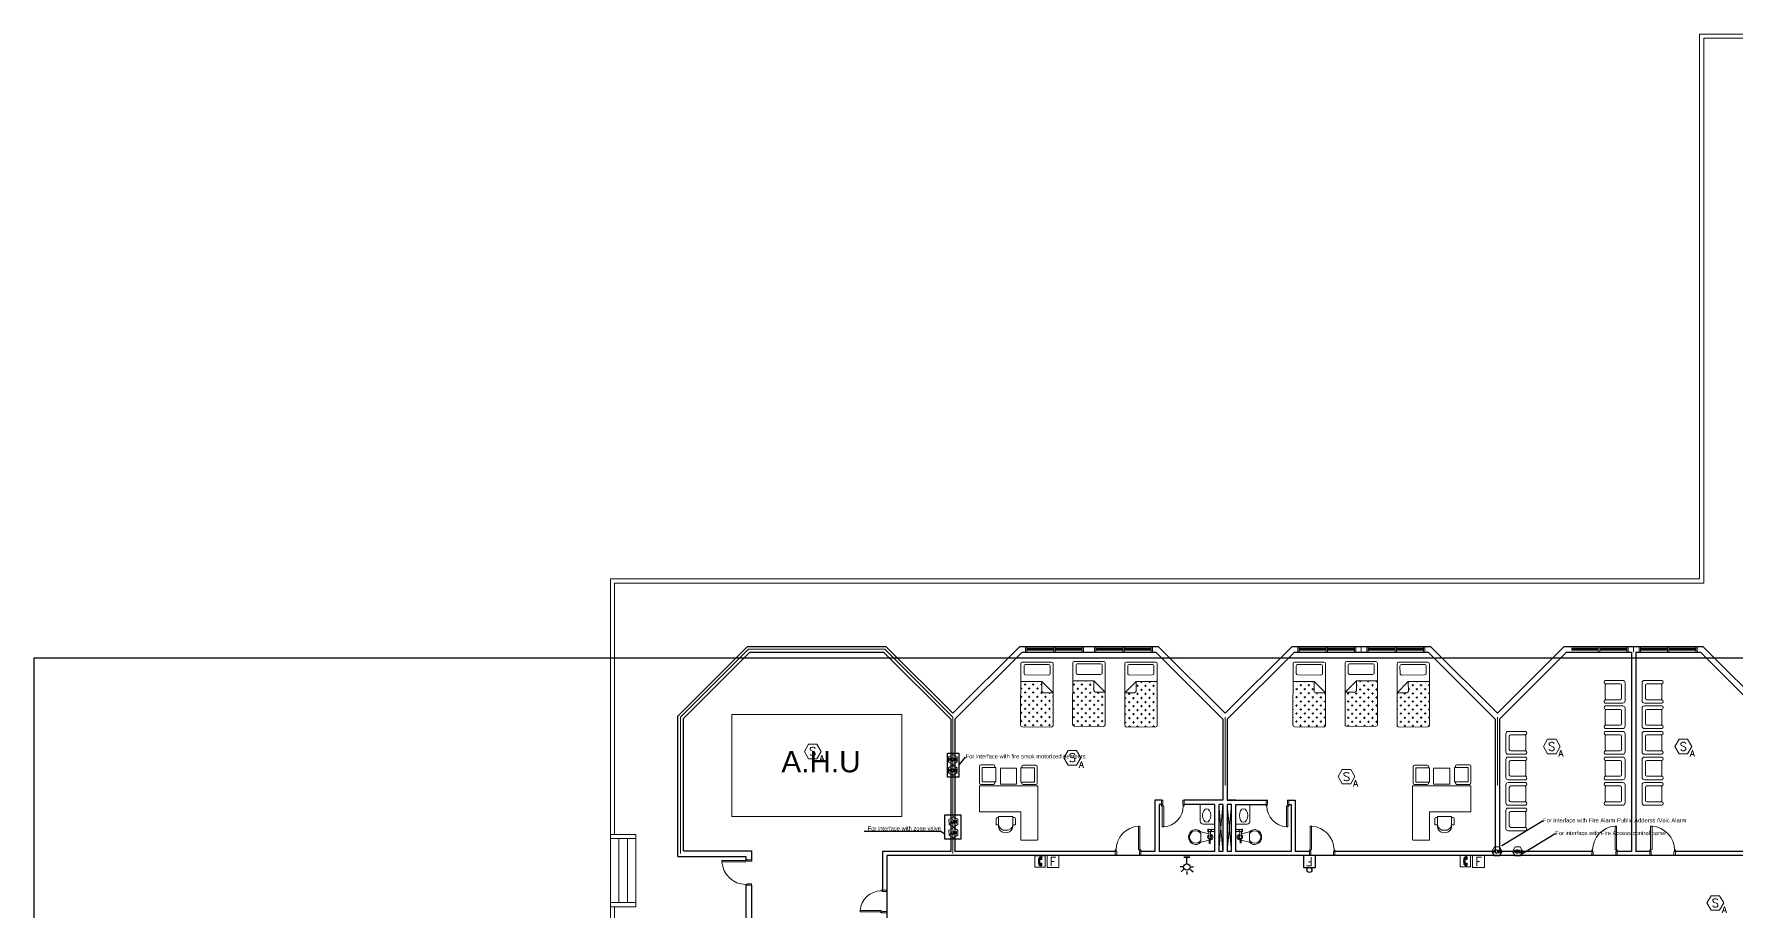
# Model space of a CAD drawing. Extents: x -15 to 256, y 0 to 403.
# Drawn here: x -15 to 45, y 368.2 to 399.1 of the extents above; entities that cross this region are included whole.
import ezdxf
from ezdxf import colors
from ezdxf.entities.mleader import LeaderData, LeaderLine
from ezdxf.enums import TextEntityAlignment as Align
from ezdxf.math import Vec2, Vec3

# ---------------------------------------------------------------- set-up
doc = ezdxf.new("R2010")
doc.units = 0
doc.header["$LTSCALE"] = 0.15
doc.layers.get('0').update_dxf_attribs({"color": 252})
for name, color, linetype in [('0 fire alarm', 252, 'Continuous'), ('0 public aadress', 252, 'Continuous'), ('0 sockets', 252, 'Continuous'), ('bound', 252, 'Continuous'), ('text', 12, 'Continuous')]:
    doc.layers.add(name, color=color, linetype=linetype)
for name, color, linetype, lineweight in [('anal', 252, 'Continuous', 20), ('DOOR', 252, 'Continuous', 20), ('FUR', 252, 'Continuous', 9), ('T-FIRE-B', 4, 'Continuous', 0), ('T-TEXT', 2, 'Continuous', 0), ('wall', 252, 'Continuous', 30)]:
    doc.layers.add(name, color=color, linetype=linetype, lineweight=lineweight)
doc.styles.add('ROMANS', font='ROMANS.shx', dxfattribs={"width": 0.8})
doc.styles.add('TEXT-NFP', font='simplex.shx')

# ---------------------------------------------------------------- blocks, each defined once
blk = doc.blocks.new('SEAT02')
at = {"layer": 'FUR'}
for p, q in [((0, 0.32), (0, -0.32)), ((0.7, 0.4), (0.08, 0.4)), ((0.12, 0.23), (0.12, -0.23)), ((0.697, 0.28), (0.17, 0.28)), ((0.7, -0.22), (0.7, 0.22)), ((0.08, -0.4), (0.7, -0.4)), ((0.17, -0.28), (0.697, -0.28))]:
    blk.add_line(p, q, dxfattribs=at)
for centre, radius, start, end in [((0.08, 0.32), 0.08, 90, 180), ((0.17, 0.23), 0.05, 90, 180), ((0.62, 0.22), 0.08, 0, 48.59038), ((0.677, 0.341), 0.0639, 288.85615, 68.50245), ((0.08, -0.32), 0.08, 180, 270), ((0.17, -0.23), 0.05, 180, 270), ((0.62, -0.22), 0.08, 311.40962, 0), ((0.677, -0.341), 0.0639, 291.49755, 71.14385)]:
    blk.add_arc(centre, radius, start, end, dxfattribs=at)
blk = doc.blocks.new('A$C48FC3568')
at = {"layer": 'FUR'}
h = blk.add_hatch(dxfattribs=at)
h.set_pattern_fill('CROSS', color=256, scale=0.5, style=0)
h.set_pattern_definition([(0, (-34.60875, 58.23435), (0.125, -0.125), [0.0625, -0.1875]), (270, (-34.5775, 58.2656), (-0.125, -0.125), [0.0625, -0.1875])])
h.paths.add_polyline_path([(1.055, 0.703), (1.055, 1), (0.05, 1, 0.414214), (0, 0.95), (0, 0.05, 0.414214), (0.05, 0), (1.402, 0), (1.402, 0.653), (1.105, 0.653, -0.414214)])
for p, q in [((0, 0.95), (0, 0.05)), ((1.95, 1), (0.05, 1)), ((1.402, 0.653), (1.055, 1)), ((1.055, 1), (1.055, 0.703)), ((1.402, 0.653), (1.105, 0.653)), ((1.402, 0), (1.402, 0.653)), ((1.602, 0.859), (1.602, 0.15)), ((1.877, 0.909), (1.652, 0.909)), ((1.927, 0.15), (1.927, 0.859)), ((2, 0.05), (2, 0.95)), ((1.652, 0.1), (1.877, 0.1)), ((0.05, 0), (1.95, 0))]:
    blk.add_line(p, q, dxfattribs=at)
for centre, start, end in [((0.05, 0.95), 90, 180), ((1.105, 0.703), 180, 270), ((1.652, 0.859), 90, 180), ((1.877, 0.859), 360, 90), ((1.95, 0.95), 360, 90), ((0.05, 0.05), 180, 270), ((1.652, 0.15), 180, 270), ((1.877, 0.15), 270, 0), ((1.95, 0.05), 270, 360)]:
    blk.add_arc(centre, 0.05, start, end, dxfattribs=at)
blk = doc.blocks.new('D90')
at = {"layer": 'DOOR'}
for points in [[(0.03, 0.2), (0.03, 1.04), (0.078, 1.04), (0.078, 0.2)], [(0.03, 0.2), (0, 0.2), (0, 0), (0.05, 0), (0.05, 0.15), (0.03, 0.15)], [(0.87, 0.2), (0.9, 0.2), (0.9, 0), (0.85, 0), (0.85, 0.15), (0.87, 0.15)]]:
    blk.add_lwpolyline(points, close=True, dxfattribs=at)
blk.add_circle((0.02, 0.21), 0.01, dxfattribs=at)
blk.add_arc((0.025, 0.197), 0.845, 0.22177, 86.38894, dxfattribs=at)
blk = doc.blocks.new('D80')
at = {"layer": 'DOOR'}
for points in [[(0.03, 0.2), (0.03, 0.94), (0.078, 0.94), (0.078, 0.2)], [(0.03, 0.2), (0, 0.2), (0, 0), (0.05, 0), (0.05, 0.15), (0.03, 0.15)], [(0.77, 0.2), (0.8, 0.2), (0.8, 0), (0.75, 0), (0.75, 0.15), (0.77, 0.15)]]:
    blk.add_lwpolyline(points, close=True, dxfattribs=at)
blk.add_circle((0.02, 0.21), 0.01, dxfattribs=at)
blk.add_arc((0.03, 0.2), 0.74, 0, 86.27688, dxfattribs=at)
blk = doc.blocks.new('ARCH')
at = {"layer": 'anal'}
for p, q in [((43.725, 387), (43.725, 399.075)), ((43.725, 399.075), (54.075, 399.075)), ((43.875, 387), (43.875, 398.925)), ((43.875, 398.925), (53.925, 398.925)), ((43.725, 379.875), (43.725, 387)), ((43.875, 379.725), (43.875, 387)), ((5.325, 377.4), (5.325, 379.875)), ((5.325, 379.875), (43.725, 379.875)), ((5.475, 377.4), (5.475, 379.725)), ((5.475, 379.725), (43.875, 379.725)), ((19.958, 377.4), (19.958, 377.5)), ((20.008, 377.5), (20.008, 377.3)), ((20.008, 377.44), (20.958, 377.44)), ((20.958, 377.5), (20.958, 377.3)), ((21.008, 377.5), (21.008, 377.3)), ((21.008, 377.44), (21.958, 377.44)), ((21.958, 377.5), (21.958, 377.3)), ((22.008, 377.4), (22.008, 377.5)), ((22.392, 377.4), (22.392, 377.5)), ((22.442, 377.5), (22.442, 377.3)), ((23.392, 377.44), (22.442, 377.44)), ((23.392, 377.5), (23.392, 377.3)), ((23.442, 377.5), (23.442, 377.3)), ((24.392, 377.44), (23.442, 377.44)), ((24.392, 377.5), (24.392, 377.3)), ((24.442, 377.4), (24.442, 377.5)), ((29.558, 377.4), (29.558, 377.5)), ((29.608, 377.5), (29.608, 377.3)), ((29.608, 377.44), (30.558, 377.44)), ((30.558, 377.5), (30.558, 377.3)), ((30.608, 377.5), (30.608, 377.3)), ((30.608, 377.44), (31.558, 377.44)), ((31.558, 377.5), (31.558, 377.3)), ((31.608, 377.4), (31.608, 377.5)), ((31.608, 377.5), (31.992, 377.5)), ((31.8, 377.5), (31.8, 377.3)), ((31.992, 377.4), (31.992, 377.5)), ((32.042, 377.5), (32.042, 377.3)), ((32.992, 377.44), (32.042, 377.44)), ((32.992, 377.5), (32.992, 377.3)), ((33.042, 377.5), (33.042, 377.3)), ((33.992, 377.44), (33.042, 377.44)), ((33.992, 377.5), (33.992, 377.3)), ((34.042, 377.4), (34.042, 377.5)), ((39.208, 377.44), (40.158, 377.44)), ((40.158, 377.5), (40.158, 377.3)), ((40.208, 377.5), (40.208, 377.3)), ((40.208, 377.44), (41.158, 377.44)), ((41.158, 377.5), (41.158, 377.3)), ((41.208, 377.5), (41.592, 377.5)), ((41.208, 377.4), (41.208, 377.5)), ((41.4, 377.5), (41.4, 377.3)), ((41.592, 377.4), (41.592, 377.5)), ((41.642, 377.5), (41.642, 377.3)), ((42.592, 377.44), (41.642, 377.44)), ((42.592, 377.5), (42.592, 377.3)), ((42.642, 377.5), (42.642, 377.3)), ((43.592, 377.44), (42.642, 377.44)), ((43.592, 377.5), (43.592, 377.3)), ((43.642, 377.4), (43.642, 377.5)), ((5.325, 326.925), (5.325, 377.4)), ((5.475, 370.875), (5.475, 377.4)), ((10.2, 377.4), (7.8, 375)), ((7.8, 375), (10.2, 377.4)), ((15, 377.4), (10.2, 377.4)), ((10.2, 377.4), (15, 377.4)), ((17.4, 375), (15, 377.4)), ((15, 377.4), (17.4, 375)), ((19.958, 377.4), (19.958, 377.3)), ((20.008, 377.415), (20.958, 377.415)), ((20.008, 377.4), (20.008, 377.3)), ((20.008, 377.385), (20.958, 377.385)), ((20.008, 377.36), (20.958, 377.36)), ((21.008, 377.415), (21.958, 377.415)), ((21.008, 377.385), (21.958, 377.385)), ((21.008, 377.36), (21.958, 377.36)), ((21.958, 377.4), (21.958, 377.3)), ((22.008, 377.4), (22.008, 377.3)), ((22.392, 377.4), (22.392, 377.3)), ((23.392, 377.415), (22.442, 377.415)), ((22.442, 377.4), (22.442, 377.3)), ((23.392, 377.385), (22.442, 377.385)), ((23.392, 377.36), (22.442, 377.36)), ((24.392, 377.415), (23.442, 377.415)), ((24.392, 377.385), (23.442, 377.385)), ((24.392, 377.36), (23.442, 377.36)), ((24.392, 377.4), (24.392, 377.3)), ((24.442, 377.4), (24.442, 377.3)), ((29.558, 377.4), (29.558, 377.3)), ((29.608, 377.415), (30.558, 377.415)), ((29.608, 377.4), (29.608, 377.3)), ((29.608, 377.385), (30.558, 377.385)), ((29.608, 377.36), (30.558, 377.36)), ((30.608, 377.415), (31.558, 377.415)), ((30.608, 377.385), (31.558, 377.385)), ((30.608, 377.36), (31.558, 377.36)), ((31.558, 377.4), (31.558, 377.3)), ((31.608, 377.4), (31.608, 377.3)), ((31.992, 377.4), (31.992, 377.3)), ((32.992, 377.415), (32.042, 377.415)), ((32.042, 377.4), (32.042, 377.3)), ((32.992, 377.385), (32.042, 377.385)), ((32.992, 377.36), (32.042, 377.36)), ((33.992, 377.415), (33.042, 377.415)), ((33.992, 377.385), (33.042, 377.385)), ((33.992, 377.36), (33.042, 377.36)), ((33.992, 377.4), (33.992, 377.3)), ((34.042, 377.4), (34.042, 377.3)), ((39.208, 377.415), (40.158, 377.415)), ((39.208, 377.385), (40.158, 377.385)), ((39.208, 377.36), (40.158, 377.36)), ((40.208, 377.415), (41.158, 377.415)), ((40.208, 377.385), (41.158, 377.385)), ((40.208, 377.36), (41.158, 377.36)), ((41.158, 377.4), (41.158, 377.3)), ((41.208, 377.4), (41.208, 377.3)), ((41.592, 377.4), (41.592, 377.3)), ((42.592, 377.415), (41.642, 377.415)), ((41.642, 377.4), (41.642, 377.3)), ((42.592, 377.385), (41.642, 377.385)), ((42.592, 377.36), (41.642, 377.36)), ((43.592, 377.415), (42.642, 377.415)), ((43.592, 377.385), (42.642, 377.385)), ((43.592, 377.36), (42.642, 377.36)), ((43.592, 377.4), (43.592, 377.3)), ((43.642, 377.4), (43.642, 377.3)), ((7.8, 375), (7.8, 370.2)), ((7.8, 370.2), (7.8, 375)), ((17.4, 372.6), (17.4, 375)), ((17.4, 372.6), (17.4, 375)), ((17.4, 372.6), (17.4, 375)), ((17.4, 372.6), (17.4, 375)), ((17.4, 372.6), (17.4, 375)), ((17.4, 372.6), (17.4, 375)), ((17.4, 372.6), (17.4, 375)), ((17.4, 372.6), (17.4, 375)), ((17.4, 372.6), (17.4, 375)), ((17.4, 372.6), (17.4, 375)), ((17.4, 372.6), (17.4, 375)), ((17.4, 372.6), (17.4, 375)), ((17.4, 372.6), (17.4, 375)), ((17.4, 372.6), (17.4, 375)), ((17.4, 372.6), (17.4, 375)), ((17.4, 372.6), (17.4, 375)), ((17.4, 372.6), (17.4, 375)), ((17.4, 372.6), (17.4, 375)), ((17.4, 370.2), (17.4, 375)), ((17.4, 375), (17.4, 370.2)), ((27, 372.6), (27, 375)), ((27, 372.6), (27, 375)), ((27, 372.6), (27, 375)), ((27, 372.6), (27, 375)), ((27, 372.6), (27, 375)), ((27, 372.6), (27, 375)), ((27, 372.6), (27, 375)), ((27, 372.6), (27, 375)), ((27, 372.6), (27, 375)), ((27, 372.6), (27, 375)), ((27, 372.6), (27, 375)), ((27, 372.6), (27, 375)), ((27, 372.6), (27, 375)), ((27, 372.6), (27, 375)), ((27, 372.6), (27, 375)), ((27, 372.6), (27, 375)), ((27, 372.6), (27, 375)), ((27, 372.6), (27, 375)), ((36.6, 372.6), (36.6, 375)), ((36.6, 372.6), (36.6, 375)), ((36.6, 372.6), (36.6, 375)), ((36.6, 372.6), (36.6, 375)), ((36.6, 372.6), (36.6, 375)), ((36.6, 372.6), (36.6, 375)), ((36.6, 372.6), (36.6, 375)), ((36.6, 372.6), (36.6, 375)), ((36.6, 372.6), (36.6, 375)), ((36.6, 372.6), (36.6, 375)), ((36.6, 372.6), (36.6, 375)), ((36.6, 372.6), (36.6, 375)), ((36.6, 372.6), (36.6, 375)), ((36.6, 372.6), (36.6, 375)), ((36.6, 372.6), (36.6, 375)), ((36.6, 372.6), (36.6, 375)), ((36.6, 372.6), (36.6, 375)), ((36.6, 372.6), (36.6, 375)), ((26.775, 371.925), (26.925, 370.275)), ((26.925, 371.925), (26.775, 370.275)), ((27.075, 371.925), (27.225, 370.275)), ((27.225, 371.925), (27.075, 370.275)), ((5.325, 370.875), (6.225, 370.875)), ((6.225, 370.875), (6.225, 368.325)), ((5.325, 370.725), (6.225, 370.725)), ((5.325, 370.725), (5.625, 370.725)), ((5.325, 370.725), (5.325, 368.475)), ((5.625, 370.725), (5.625, 368.475)), ((5.925, 370.725), (5.925, 368.475)), ((6.225, 368.475), (5.325, 368.475)), ((6.225, 368.325), (5.325, 368.325)), ((5.475, 327.075), (5.475, 368.325))]:
    blk.add_line(p, q, dxfattribs=at)
blk.add_lwpolyline([(15.607, 375.099), (9.607, 375.099), (9.607, 371.499), (15.607, 371.499)], close=True, dxfattribs=at)
at = {"layer": 'bound', "color": 2}
blk.add_lwpolyline([(91.902, 377.348), (94.426, 377.348), (94.426, 312.722), (-14.994, 312.722), (-14.994, 377.09), (94.639, 377.09)], dxfattribs=at)
at = {"layer": 'FUR'}
for p, q in [((18.341, 372.98), (18.341, 373.277)), ((18.387, 373.323), (18.833, 373.323)), ((18.433, 373.232), (18.913, 373.232)), ((18.433, 372.98), (18.433, 373.232)), ((18.878, 373.232), (18.878, 373.277)), ((18.913, 372.98), (18.913, 373.232)), ((19.834, 373.222), (19.834, 373.268)), ((20.325, 373.313), (19.879, 373.313)), ((20.371, 372.971), (20.371, 373.268)), ((33.629, 372.971), (33.629, 373.268)), ((33.675, 373.313), (34.121, 373.313)), ((34.166, 373.222), (34.166, 373.268)), ((35.567, 373.232), (35.087, 373.232)), ((35.087, 372.98), (35.087, 373.232)), ((35.122, 373.232), (35.122, 373.277)), ((35.613, 373.323), (35.167, 373.323)), ((35.567, 372.98), (35.567, 373.232)), ((35.659, 372.98), (35.659, 373.277)), ((18.341, 372.98), (18.341, 372.683)), ((18.387, 372.637), (18.833, 372.637)), ((18.433, 372.98), (18.433, 372.729)), ((18.433, 372.729), (18.913, 372.729)), ((18.878, 372.729), (18.878, 372.683)), ((18.913, 372.98), (18.913, 372.729)), ((19.078, 373.211), (19.649, 373.211)), ((19.078, 373.211), (19.078, 372.64)), ((19.078, 372.64), (19.649, 372.64)), ((19.649, 373.211), (19.649, 372.64)), ((19.799, 372.971), (19.799, 373.222)), ((20.279, 373.222), (19.799, 373.222)), ((19.799, 372.971), (19.799, 372.719)), ((20.279, 372.719), (19.799, 372.719)), ((19.834, 372.719), (19.834, 372.673)), ((20.325, 372.628), (19.879, 372.628)), ((20.279, 372.971), (20.279, 373.222)), ((20.279, 372.971), (20.279, 372.719)), ((20.371, 372.971), (20.371, 372.673)), ((33.629, 372.971), (33.629, 372.673)), ((33.675, 372.628), (34.121, 372.628)), ((33.721, 373.222), (34.201, 373.222)), ((33.721, 372.971), (33.721, 373.222)), ((33.721, 372.971), (33.721, 372.719)), ((33.721, 372.719), (34.201, 372.719)), ((34.166, 372.719), (34.166, 372.673)), ((34.201, 372.971), (34.201, 373.222)), ((34.201, 372.971), (34.201, 372.719)), ((34.922, 373.211), (34.351, 373.211)), ((34.351, 373.211), (34.351, 372.64)), ((34.922, 372.64), (34.351, 372.64)), ((34.922, 373.211), (34.922, 372.64)), ((35.087, 372.98), (35.087, 372.729)), ((35.567, 372.729), (35.087, 372.729)), ((35.122, 372.729), (35.122, 372.683)), ((35.613, 372.637), (35.167, 372.637)), ((35.567, 372.98), (35.567, 372.729)), ((35.659, 372.98), (35.659, 372.683)), ((20.395, 372.579), (18.337, 372.579)), ((18.337, 372.579), (18.337, 371.665)), ((20.395, 370.674), (20.395, 372.579)), ((33.605, 372.579), (35.663, 372.579)), ((33.605, 370.674), (33.605, 372.579)), ((35.663, 372.579), (35.663, 371.665)), ((19.799, 371.665), (18.337, 371.665)), ((19.015, 371.466), (18.969, 371.466)), ((19.266, 371.5), (19.015, 371.5)), ((19.015, 371.216), (19.015, 371.5)), ((19.266, 371.5), (19.518, 371.5)), ((19.518, 371.216), (19.518, 371.5)), ((19.518, 371.466), (19.563, 371.466)), ((19.799, 371.665), (19.799, 370.674)), ((26.125, 371.335), (26.125, 371.925)), ((27.875, 371.335), (27.875, 371.925)), ((34.201, 371.665), (35.663, 371.665)), ((34.201, 371.665), (34.201, 370.674)), ((34.482, 371.466), (34.437, 371.466)), ((34.734, 371.5), (34.482, 371.5)), ((34.482, 371.216), (34.482, 371.5)), ((34.734, 371.5), (34.985, 371.5)), ((34.985, 371.216), (34.985, 371.5)), ((34.985, 371.466), (35.031, 371.466)), ((18.923, 371.216), (18.923, 371.42)), ((18.923, 371.216), (19.015, 371.216)), ((19.518, 371.216), (19.609, 371.216)), ((19.609, 371.216), (19.609, 371.42)), ((26.424, 370.893), (26.146, 370.965)), ((26.146, 370.657), (26.146, 370.904)), ((26.225, 371.235), (26.625, 371.235)), ((26.393, 371.058), (26.409, 371.058)), ((26.393, 370.965), (26.393, 371.058)), ((26.409, 370.965), (26.393, 370.965)), ((26.409, 371.058), (26.409, 370.965)), ((26.409, 371.043), (26.501, 371.043)), ((26.501, 370.981), (26.409, 370.981)), ((26.424, 370.981), (26.424, 370.815)), ((26.486, 370.814), (26.486, 370.981)), ((26.501, 370.873), (26.486, 370.877)), ((26.501, 371.058), (26.517, 371.058)), ((26.501, 370.965), (26.501, 371.058)), ((26.517, 370.965), (26.501, 370.965)), ((26.517, 371.058), (26.517, 370.965)), ((26.517, 371.043), (26.625, 371.043)), ((26.625, 370.981), (26.517, 370.981)), ((27.775, 371.235), (27.375, 371.235)), ((27.483, 371.043), (27.375, 371.043)), ((27.375, 370.981), (27.483, 370.981)), ((27.483, 371.058), (27.483, 370.965)), ((27.499, 371.058), (27.483, 371.058)), ((27.483, 370.965), (27.499, 370.965)), ((27.499, 370.965), (27.499, 371.058)), ((27.591, 371.043), (27.499, 371.043)), ((27.499, 370.981), (27.591, 370.981)), ((27.499, 370.873), (27.514, 370.877)), ((27.514, 370.814), (27.514, 370.981)), ((27.576, 370.981), (27.576, 370.815)), ((27.576, 370.893), (27.854, 370.965)), ((27.607, 371.058), (27.591, 371.058)), ((27.591, 371.058), (27.591, 370.965)), ((27.591, 370.965), (27.607, 370.965)), ((27.607, 370.965), (27.607, 371.058)), ((27.854, 370.657), (27.854, 370.904)), ((34.391, 371.216), (34.391, 371.42)), ((34.482, 371.216), (34.391, 371.216)), ((35.077, 371.216), (34.985, 371.216)), ((35.077, 371.216), (35.077, 371.42)), ((20.371, 370.674), (19.799, 370.674)), ((26.439, 370.671), (26.146, 370.595)), ((26.44, 370.564), (26.44, 370.737)), ((26.501, 370.687), (26.47, 370.679)), ((26.471, 370.737), (26.471, 370.564)), ((27.499, 370.687), (27.53, 370.679)), ((27.529, 370.737), (27.529, 370.564)), ((27.56, 370.564), (27.56, 370.737)), ((27.561, 370.671), (27.854, 370.595)), ((33.629, 370.674), (34.201, 370.674))]:
    blk.add_line(p, q, dxfattribs=at)
for centre in [(26.455, 370.78), (27.545, 370.78)]:
    blk.add_circle(centre, 0.0463, dxfattribs=at)
for centre, radius, start, end in [((18.387, 373.277), 0.0457, 90, 180), ((18.833, 373.277), 0.0457, 360, 90), ((19.879, 373.268), 0.0457, 90, 180), ((20.325, 373.268), 0.0457, 0, 90), ((33.675, 373.268), 0.0457, 90, 180), ((34.121, 373.268), 0.0457, 360, 90), ((35.167, 373.277), 0.0457, 90, 180), ((35.613, 373.277), 0.0457, 0, 90), ((18.387, 372.683), 0.0457, 180, 270), ((18.833, 372.683), 0.0457, 270, 360), ((19.879, 372.673), 0.0457, 180, 270), ((20.325, 372.673), 0.0457, 270, 0), ((33.675, 372.673), 0.0457, 180, 270), ((34.121, 372.673), 0.0457, 270, 360), ((35.167, 372.683), 0.0457, 180, 270), ((35.613, 372.683), 0.0457, 270, 0), ((18.969, 371.42), 0.0457, 90, 180), ((19.563, 371.42), 0.0457, 0, 90), ((34.437, 371.42), 0.0457, 90, 180), ((35.031, 371.42), 0.0457, 0, 90), ((19.266, 371.182), 0.254, 172.43339, 7.56661), ((19.238, 371.244), 0.225, 187.11769, 277.11769), ((19.294, 371.244), 0.225, 262.88231, 352.88231), ((25.963, 370.795), 0.25, 43.01722, 183.38), ((25.965, 370.779), 0.22, 34.50543, 179.7), ((26.225, 371.335), 0.1, 180, 270), ((26.455, 370.78), 0.0772, 113.4137, 258.1237), ((26.455, 370.78), 0.0772, 281.423, 67.14953), ((26.484, 370.78), 0.0942, 280.3889, 79.61114), ((27.516, 370.78), 0.0942, 100.38886, 259.6111), ((27.545, 370.78), 0.0772, 112.85047, 258.577), ((27.545, 370.78), 0.0772, 281.8763, 66.5863), ((27.775, 371.335), 0.1, 270, 360), ((28.037, 370.795), 0.25, 356.62, 136.98278), ((28.035, 370.779), 0.22, 0.3, 145.49457), ((34.734, 371.182), 0.254, 172.43339, 7.56661), ((34.706, 371.244), 0.225, 187.11769, 277.11769), ((34.762, 371.244), 0.225, 262.88231, 352.88231), ((25.963, 370.765), 0.25, 176.62, 316.9828), ((25.965, 370.781), 0.22, 180.3, 325.4946), ((26.455, 370.564), 0.0154, 180, 360), ((28.037, 370.765), 0.25, 223.0172, 3.38), ((28.035, 370.781), 0.22, 214.5054, 359.7)]:
    blk.add_arc(centre, radius, start, end, dxfattribs=at)
at = {"layer": 'FUR', "extrusion": (0, 0, -1)}
blk.add_ellipse((26.349, 371.541), major_axis=(0, 0.238), ratio=0.619046, start_param=3.141593, end_param=9.424778, dxfattribs=at)
at = {"layer": 'FUR'}
blk.add_ellipse((27.651, 371.541), major_axis=(0, 0.238), ratio=0.619046, start_param=3.141593, end_param=9.424778, dxfattribs=at)
at = {"layer": 'wall'}
for p, q in [((7.7, 375.041), (10.159, 377.5)), ((10.159, 377.5), (15.041, 377.5)), ((15.041, 377.5), (17.4, 375.141)), ((17.4, 375.141), (19.759, 377.5)), ((19.759, 377.5), (24.641, 377.5)), ((24.641, 377.5), (27, 375.141)), ((27, 375.141), (29.359, 377.5)), ((29.359, 377.5), (34.241, 377.5)), ((34.241, 377.5), (36.6, 375.141)), ((36.6, 375.141), (38.959, 377.5)), ((38.959, 377.5), (43.841, 377.5)), ((43.841, 377.5), (46.2, 375.141)), ((7.9, 374.959), (10.241, 377.3)), ((10.241, 377.3), (14.959, 377.3)), ((14.959, 377.3), (17.325, 374.934)), ((17.475, 374.934), (19.841, 377.3)), ((19.841, 377.3), (24.559, 377.3)), ((24.559, 377.3), (26.925, 374.934)), ((27.075, 374.934), (29.441, 377.3)), ((29.441, 377.3), (34.159, 377.3)), ((34.159, 377.3), (36.525, 374.934)), ((36.675, 374.934), (39.041, 377.3)), ((39.041, 377.3), (41.325, 377.3)), ((41.325, 377.3), (41.325, 370.275)), ((41.475, 377.3), (41.475, 370.275)), ((41.475, 377.3), (43.759, 377.3)), ((43.759, 377.3), (46.125, 374.934)), ((7.7, 370.1), (7.7, 375.041)), ((7.9, 370.3), (7.9, 374.959)), ((17.325, 374.934), (17.325, 370.275)), ((17.475, 374.934), (17.475, 370.275)), ((26.925, 374.934), (26.925, 372.075)), ((27.075, 374.934), (27.075, 372.075)), ((36.525, 374.934), (36.525, 370.275)), ((36.675, 374.934), (36.675, 370.275)), ((24.525, 372.075), (24.525, 370.275)), ((24.756, 372.075), (24.525, 372.075)), ((26.925, 372.075), (25.556, 372.075)), ((26.925, 372.075), (26.625, 372.075)), ((27.375, 372.075), (27.075, 372.075)), ((27.075, 372.075), (28.444, 372.075)), ((29.244, 372.075), (29.475, 372.075)), ((29.475, 372.075), (29.475, 370.275)), ((24.675, 371.925), (24.675, 370.275)), ((24.756, 371.925), (24.675, 371.925)), ((26.625, 371.925), (25.556, 371.925)), ((26.625, 371.925), (26.625, 370.275)), ((26.775, 371.925), (26.775, 370.275)), ((26.925, 371.925), (26.775, 371.925)), ((26.925, 371.925), (26.925, 370.275)), ((27.225, 371.925), (27.075, 371.925)), ((27.075, 371.925), (27.075, 370.275)), ((27.225, 370.275), (27.225, 371.925)), ((27.375, 370.275), (27.375, 371.925)), ((27.375, 371.925), (28.444, 371.925)), ((29.244, 371.925), (29.325, 371.925)), ((29.325, 371.925), (29.325, 370.275)), ((7.9, 370.3), (10.3, 370.3)), ((10.3, 370.3), (10.3, 369.93)), ((17.325, 370.275), (14.925, 370.275)), ((14.925, 370.275), (14.925, 368.912)), ((23.127, 370.275), (17.475, 370.275)), ((24.525, 370.275), (24.027, 370.275)), ((26.625, 370.275), (24.675, 370.275)), ((26.925, 370.275), (26.775, 370.275)), ((27.225, 370.275), (27.075, 370.275)), ((29.325, 370.275), (27.375, 370.275)), ((29.973, 370.275), (29.475, 370.275)), ((35.127, 370.275), (30.873, 370.275)), ((36.525, 370.275), (35.082, 370.275)), ((39.927, 370.275), (36.675, 370.275)), ((41.325, 370.275), (40.827, 370.275)), ((41.973, 370.275), (41.475, 370.275)), ((46.125, 370.275), (42.873, 370.275)), ((7.7, 370.1), (10.1, 370.1)), ((10.1, 370.1), (10.1, 369.98)), ((17.4, 370.125), (15.075, 370.125)), ((15.075, 370.125), (15.075, 368.912)), ((23.127, 370.125), (17.325, 370.125)), ((29.973, 370.125), (24.027, 370.125)), ((30.023, 370.125), (27.075, 370.125)), ((35.127, 370.125), (30.823, 370.125)), ((39.927, 370.125), (30.873, 370.125)), ((42.023, 370.125), (40.777, 370.125)), ((46.275, 370.125), (42.823, 370.125)), ((10.1, 369.08), (10.1, 367.841)), ((10.3, 369.08), (10.3, 367.875))]:
    blk.add_line(p, q, dxfattribs=at)
at = {"layer": 'DOOR', "xscale": -1}
for name, p, rotation in [('D80', (24.756, 372.075), 180), ('D90', (40.827, 370.125), 359.9999999991272), ('D90', (10.3, 369.98), 90)]:
    blk.add_blockref(name, p, dxfattribs=dict(at, rotation=rotation))
at = {"layer": 'DOOR'}
for p, rotation in [((29.244, 372.075), 179.9999999999999), ((15.075, 368.112), 90)]:
    blk.add_blockref('D80', p, dxfattribs=dict(at, rotation=rotation))
at = {"layer": 'DOOR', "xscale": -1}
blk.add_blockref('D90', (24.027, 370.125), dxfattribs=at)
at = {"layer": 'DOOR'}
for p in [(29.973, 370.125), (41.973, 370.125)]:
    blk.add_blockref('D90', p, dxfattribs=at)
at = {"layer": 'FUR'}
for p, xscale, yscale, zscale, rotation in [((19.791, 374.66), -1.142857142856969, 1.142857142856997, 1.142857142856983, 269.8740982340422), ((21.624, 374.683), -1.142857142856969, 1.142857142856997, 1.142857142856983, 269.8740982340422), ((24.609, 374.66), 1.142857142856969, 1.142857142856969, 1.142857142856969, 90.12590176595786), ((29.391, 374.66), -1.142857142856969, 1.142857142856997, 1.142857142856983, 269.8740982340422), ((32.376, 374.683), 1.142857142856969, 1.142857142856969, 1.142857142856969, 90.12590176595786), ((34.209, 374.66), 1.142857142856969, 1.142857142856969, 1.142857142856969, 90.12590176595786)]:
    blk.add_blockref('A$C48FC3568', p, dxfattribs=dict(at, xscale=xscale, yscale=yscale, zscale=zscale, rotation=rotation))
at = {"layer": 'wall', "xscale": -1}
for p in [(41.1, 375.9), (41.1, 375), (41.1, 374.1), (41.1, 373.2), (41.1, 372.3)]:
    blk.add_blockref('SEAT02', p, dxfattribs=at)
at = {"layer": 'wall'}
for p in [(41.7, 375.9), (41.7, 375), (36.9, 374.1), (41.7, 374.1), (36.9, 373.2), (41.7, 373.2), (36.9, 372.3), (41.7, 372.3), (36.9, 371.4)]:
    blk.add_blockref('SEAT02', p, dxfattribs=at)
at = {"layer": 'anal', "insert": (11.354, 373.811), "char_height": 0.75, "width": 4.8, "attachment_point": 1}
blk.add_mtext('{\\fArial|b0|i0|c0|p34;A.H.U}', dxfattribs=at)
blk = doc.blocks.new('dressable smoke detectore above false ceiling')
blk.add_lwpolyline([(200, 0), (100, 173), (-100, 173), (-200, 0), (-100, -173), (100, -173)], close=True)
at = {"layer": 'T-TEXT', "style": 'ROMANS'}
blk.add_attdef('S', text='', height=200, dxfattribs=at).set_placement((0, 0, 0), align=Align.MIDDLE)
blk.add_attdef('A', text='', height=150, dxfattribs=at).set_placement((215, -161), align=Align.MIDDLE_CENTER)
blk = doc.blocks.new('*U107')
blk.add_lwpolyline([(-140, -280), (140, -280), (140, 0), (-140, 0)], close=True)
at = {"layer": 'T-TEXT', "style": 'TEXT-NFP'}
blk.add_attdef('F', text='', height=200, dxfattribs=at).set_placement((0, -140, 0), align=Align.MIDDLE)
blk = doc.blocks.new('*U60')
h = blk.add_hatch(color=256)
h.dxf.hatch_style = 1
edge = h.paths.add_edge_path()
edge.add_arc((33, 257), 14.1, 13.6021, 92.3161)
edge.add_line((32, 271), (11, 271))
edge.add_arc((13, 231), 40.2, 92.7442, 154.2215)
edge.add_arc((-28, 250), 4.89, 309.2722, 334.2215, ccw=False)
edge.add_arc((-64, 281), 52.1, 306.6096, 318.7251, ccw=False)
edge.add_arc((-30, 235), 4.89, 115.3605, 167.8134)
edge.add_arc((352, 152), 396, 167.8076, 180.2975)
edge.add_arc((348, 148), 392, 179.7012, 192.2669)
edge.add_arc((-30, 66), 4.89, 193.2566, 244.6491)
edge.add_arc((-67, 18), 54.9, 39.8251, 51.6228, ccw=False)
edge.add_arc((-28, 50), 4.89, 25.7785, 50.7278, ccw=False)
edge.add_arc((13, 69), 40.2, 205.7785, 267.2558)
edge.add_line((11, 29), (32, 29))
edge.add_arc((33, 43), 14.1, 267.6839, 346.3979)
edge.add_arc((-161, 67), 209, 352.6045, 365.9008)
edge.add_arc((13, 87), 34.4, 1.9401, 17.7739)
edge.add_arc((41, 96), 4.89, 18.4909, 87.0716)
edge.add_arc((30, 28), 74.3, 81.4234, 109.9904)
edge.add_arc((2, 102), 4.89, 250.3513, 295.2423, ccw=False)
edge.add_arc((1, 106), 8.65, 174.514, 266.9586, ccw=False)
edge.add_arc((-1022, 147), 1015, 357.7161, 360.1614)
edge.add_arc((-1022, 153), 1015, 359.8386, 362.2839)
edge.add_arc((3, 194), 10.1, 100.6325, 185.9952, ccw=False)
edge.add_arc((2, 200), 4.89, 64.7577, 109.6487, ccw=False)
edge.add_arc((33, 273), 75, 247.791, 276.6818)
edge.add_arc((41, 204), 4.89, 279.9761, 341.5091)
edge.add_arc((13, 213), 34.4, 342.2261, 358.0599)
edge.add_arc((-161, 233), 209, 354.0992, 367.3955)
for p, q in [((137, 300), (-137, 300)), ((-137, 300), (-137, 0)), ((-137, 0), (137, 0)), ((137, 0), (137, 300))]:
    blk.add_line(p, q)
blk.add_lwpolyline([(46, 260, 0.357628), (32, 271), (11, 271, 0.27487), (-23, 248, -0.109294), (-24, 247, -0.052913), (-33, 239, 0.232951), (-35, 236, 0.054551), (-44, 150, 0.054883), (-35, 65, 0.228078), (-33, 61, -0.051523), (-24, 53, -0.109294), (-23, 52, 0.27487), (11, 29), (32, 29, 0.357628), (46, 40, 0.058081), (47, 88, 0.069198), (45, 98, 0.308503), (41, 101, 0.125296), (4, 97, -0.198418), (1, 97, -0.426767), (-7, 107, 0.01067), (-7, 150, 0.01067), (-7, 193, -0.390702), (1, 204, -0.198418), (4, 204, 0.126732), (42, 199, 0.275132), (45, 202, 0.069198), (47, 212, 0.058081)], format="xyb", close=True)
blk = doc.blocks.new('fire alarm siren')
at = {"color": 2}
blk.add_lwpolyline([(-140, 0), (140, 0), (140, 280), (-140, 280)], close=True, dxfattribs=at)
blk.add_circle((0, 340), 60, dxfattribs=at)
at = {"layer": 'T-TEXT', "color": 2, "style": 'TEXT-NFP'}
blk.add_attdef('F', text='', height=200, dxfattribs=at).set_placement((0, 140, 0), align=Align.MIDDLE)
blk = doc.blocks.new('*U112')
at = {"color": 1}
for p, q in [((-1, 374), (-1, 450)), ((-99, 262), (-155, 262)), ((-90, 325), (-148, 383)), ((71, 35), (-71, 35)), ((71, 0), (-71, 0)), ((0, 193), (0, 35)), ((135, 380), (75, 321)), ((99, 262), (155, 262))]:
    blk.add_line(p, q, dxfattribs=at)
blk.add_circle((0, 269), 75.9, dxfattribs=at)
blk = doc.blocks.new('*U129')
blk.add_lwpolyline([(231, 200), (115, 400), (-115, 400), (-231, 200), (-115, 0), (115, 0)], close=True)
at = {"layer": 'T-TEXT', "style": 'TEXT-NFP', "width": 0.75}
blk.add_attdef('AOM', text='', height=150, dxfattribs=at).set_placement((0, 200, 0), align=Align.MIDDLE)
blk = doc.blocks.new('*U130')
blk.add_lwpolyline([(231, 200), (115, 400), (-115, 400), (-231, 200), (-115, 0), (115, 0)], close=True)
at = {"layer": 'T-TEXT', "style": 'TEXT-NFP', "width": 0.75}
blk.add_attdef('AOM', text='', height=150, dxfattribs=at).set_placement((0, 200, 0), align=Align.MIDDLE)
blk = doc.blocks.new('*U125')
blk.add_lwpolyline([(231, 200), (115, 400), (-115, 400), (-231, 200), (-115, 0), (115, 0)], close=True)
at = {"layer": 'T-TEXT', "style": 'TEXT-NFP'}
blk.add_attdef('AIM', text='', height=150, dxfattribs=at).set_placement((0, 200, 0), align=Align.MIDDLE)
blk = doc.blocks.new('*U126')
blk.add_lwpolyline([(231, 200), (115, 400), (-115, 400), (-231, 200), (-115, 0), (115, 0)], close=True)
at = {"layer": 'T-TEXT', "style": 'TEXT-NFP'}
blk.add_attdef('AIM', text='', height=150, dxfattribs=at).set_placement((0, 200, 0), align=Align.MIDDLE)
blk = doc.blocks.new('*U127')
blk.add_lwpolyline([(231, 200), (115, 400), (-115, 400), (-231, 200), (-115, 0), (115, 0)], close=True)
at = {"layer": 'T-TEXT', "style": 'TEXT-NFP', "width": 0.75}
blk.add_attdef('AOM', text='', height=150, dxfattribs=at).set_placement((0, 200, 0), align=Align.MIDDLE)
blk = doc.blocks.new('*U128')
blk.add_lwpolyline([(231, 200), (115, 400), (-115, 400), (-231, 200), (-115, 0), (115, 0)], close=True)
at = {"layer": 'T-TEXT', "style": 'TEXT-NFP', "width": 0.75}
blk.add_attdef('AOM', text='', height=150, dxfattribs=at).set_placement((0, 200, 0), align=Align.MIDDLE)

msp = doc.modelspace()

# ---------------------------------------------------------------- linework, layer by layer
at = {"layer": '0 public aadress', "color": 3}
msp.add_lwpolyline([(46.275, 370.125), (15.075, 370.125), (15.075, 365.325), (13.275, 365.325), (13.275, 360.675), (15.075, 360.675), (15.075, 339.075), (17.481, 339.103), (17.475, 331.866), (19.866, 329.5), (24.559, 329.5), (26.925, 331.866), (26.925, 333.031), (29.369, 335.475), (34.231, 335.475), (36.675, 333.031), (36.675, 331.866), (39.041, 329.5), (43.759, 329.5), (46.125, 331.866)], dxfattribs=at)
at = {"layer": 'text'}
for points in [[(17.208, 373.737), (17.613, 373.737), (17.613, 372.888), (17.208, 372.888)], [(17.12, 371.56), (17.68, 371.56), (17.68, 370.705), (17.12, 370.705)]]:
    msp.add_lwpolyline(points, close=True, dxfattribs=at)

# ---------------------------------------------------------------- block references
at = {"layer": '0 fire alarm', "color": 3, "xscale": 0.001488, "yscale": 0.001488, "zscale": 0.001488, "rotation": 180}
msp.add_blockref('*U112', (25.65, 370.125), dxfattribs=at)
msp.add_blockref('fire alarm siren', (29.973, 370.125), dxfattribs=at).add_auto_attribs({'F': 'F'})
at = {"layer": '0 sockets', "color": 3}
msp.add_blockref('ARCH', (0, 0), dxfattribs=at)
at = {"layer": 'T-FIRE-B'}
for name, p, xscale, yscale, zscale, values in [('dressable smoke detectore above false ceiling', (12.462, 373.799), 0.001487761816891826, 0.001487761816891826, 0.001487761816891826, {'S': 'S', 'A': 'A'}), ('dressable smoke detectore above false ceiling', (21.612, 373.575), 0.001487761816891826, 0.001487761816891826, 0.001487761816891826, {'S': 'S', 'A': 'A'}), ('dressable smoke detectore above false ceiling', (38.517, 373.971), 0.001487761816891826, 0.001487761816891826, 0.001487761816891826, {'S': 'S', 'A': 'A'}), ('dressable smoke detectore above false ceiling', (43.153, 373.971), 0.001487761816891826, 0.001487761816891826, 0.001487761816891826, {'S': 'S', 'A': 'A'}), ('dressable smoke detectore above false ceiling', (31.279, 372.908), 0.001487761816891826, 0.001487761816891826, 0.001487761816891826, {'S': 'S', 'A': 'A'}), ('*U130', (36.583, 370.119), 0.0007810402105505989, 0.0007810402105505989, 0.0007810402105505989, {'AOM': 'AOM'}), ('*U129', (37.311, 370.119), 0.0007810402105505989, 0.0007810402105505989, 0.0007810402105505989, {'AOM': 'AOM'}), ('*U107', (20.934, 370.125), 0.001487761816891826, 0.001487761816891826, 0.001487761816891826, {'F': 'F'}), ('*U107', (35.934, 370.125), 0.001487761816891826, 0.001487761816891826, 0.001487761816891826, {'F': 'F'}), ('dressable smoke detectore above false ceiling', (44.284, 368.457), 0.001487761816891826, 0.001487761816891826, 0.001487761816891826, {'S': 'S', 'A': 'A'})]:
    msp.add_blockref(name, p, dxfattribs=dict(at, xscale=xscale, yscale=yscale, zscale=zscale)).add_auto_attribs(values)
ref = msp.add_blockref('*U127', (17.244, 373.514), dxfattribs=dict(at, xscale=0.0007810402105505989, yscale=0.0007810402105505989, zscale=0.0007810402105505989, rotation=270))
ref.add_attrib('AOM', 'AOM', dxfattribs={"layer": 'T-TEXT', "height": 0.1172, "style": 'TEXT-NFP', "width": 0.75}).set_placement((17.4, 373.514), align=Align.MIDDLE)
ref = msp.add_blockref('*U128', (17.244, 373.127), dxfattribs=dict(at, xscale=0.0007810402105505989, yscale=0.0007810402105505989, zscale=0.0007810402105505989, rotation=270))
ref.add_attrib('AOM', 'AOM', dxfattribs={"layer": 'T-TEXT', "height": 0.1172, "style": 'TEXT-NFP', "width": 0.75}).set_placement((17.4, 373.127), align=Align.MIDDLE)
ref = msp.add_blockref('*U125', (17.578, 371.314), dxfattribs=dict(at, xscale=0.0007810402105505991, yscale=0.0007810402105505991, zscale=0.0007810402105505991, rotation=90.97402033434147))
ref.add_attrib('AIM', 'AIM', dxfattribs={"layer": 'T-TEXT', "height": 0.1172, "style": 'TEXT-NFP'}).set_placement((17.422, 371.312), align=Align.MIDDLE)
ref = msp.add_blockref('*U126', (17.578, 370.935), dxfattribs=dict(at, xscale=0.0007810402105505991, yscale=0.0007810402105505991, zscale=0.0007810402105505991, rotation=90.97402033434147))
ref.add_attrib('AIM', 'AIM', dxfattribs={"layer": 'T-TEXT', "height": 0.1172, "style": 'TEXT-NFP'}).set_placement((17.422, 370.933), align=Align.MIDDLE)
at = {"layer": 'T-FIRE-B', "xscale": 0.001326103487042799, "yscale": 0.001326103487042799, "zscale": 0.001326103487042799}
for p in [(20.476, 369.723), (35.468, 369.73)]:
    msp.add_blockref('*U60', p, dxfattribs=at)

# ---------------------------------------------------------------- leaders
at = {"layer": 'text'}
ml = msp.add_multileader_mtext('Standard', dxfattribs=at)
ml.set_content('For interface with fire smok motorized dempers', color=256)
ml.set_leader_properties()
ml.build(insert=Vec2(0, 0))
ml.multileader.update_dxf_attribs({"text_right_attachment_type": 6, "dogleg_length": 0.36, "arrow_head_size": 0.0367})
ctx = ml.context
ctx.base_point, ctx.char_height, ctx.arrow_head_size, ctx.landing_gap_size, ctx.plane_origin = Vec3(17.849, 373.6), 0.14693, 0.0367, 0.00147, Vec3(17.475, 373.312)
ctx.right_attachment = 6
notes = []
notes.append((ctx, [(0, (1, 1, 0), (17.849, 373.6), (1, 0), 0.000264, [(0, [(17.613, 373.312)], 0, [])])]))
ctx.mtext.insert, ctx.mtext.width, ctx.mtext.flow_direction = Vec3(17.851, 373.698), 4.15535, 5
ml = msp.add_multileader_mtext('Standard', dxfattribs=at)
ml.set_content('For interface with Fire Alarm Public Adderss /Voic Alarm', color=256)
ml.set_leader_properties()
ml.build(insert=Vec2(0, 0))
ml.multileader.update_dxf_attribs({"text_right_attachment_type": 6, "dogleg_length": 0.36, "arrow_head_size": 0.0367})
ctx = ml.context
ctx.base_point, ctx.char_height, ctx.arrow_head_size, ctx.landing_gap_size, ctx.plane_origin = Vec3(38.209, 371.368), 0.14693, 0.0367, 0.00147, Vec3(36.72, 370.459)
ctx.right_attachment = 6
notes.append((ctx, [(0, (1, 1, 0), (38.209, 371.368), (1, 0), 0.000264, [(0, [(36.72, 370.459)], 0, [])])]))
ctx.mtext.insert, ctx.mtext.flow_direction = Vec3(38.211, 371.443), 5
ml = msp.add_multileader_mtext('Standard', dxfattribs=at)
ml.set_content('For interface with zone valve', color=256)
ml.set_leader_properties()
ml.build(insert=Vec2(0, 0))
ml.multileader.update_dxf_attribs({"text_right_attachment_type": 6, "dogleg_length": 0.36, "arrow_head_size": 0.0367})
ctx = ml.context
ctx.base_point, ctx.char_height, ctx.arrow_head_size, ctx.landing_gap_size, ctx.plane_origin = Vec3(13.035, 371.083), 0.14693, 0.0367, 0.00147, Vec3(17.12, 370.877)
ctx.right_attachment, ctx.text_align_type = 6, 2
notes.append((ctx, [(0, (1, 1, 0), (16.981, 370.98), (-1, 0), 0.000264, [(0, [(17.12, 370.877)], 0, [])])]))
ctx.mtext.insert, ctx.mtext.alignment, ctx.mtext.flow_direction = Vec3(16.98, 371.156), 3, 5
ml = msp.add_multileader_mtext('Standard', dxfattribs=at)
ml.set_content('For interface with Fire Access control panel', color=256)
ml.set_leader_properties()
ml.build(insert=Vec2(0, 0))
ml.multileader.update_dxf_attribs({"text_right_attachment_type": 6, "dogleg_length": 0.36, "arrow_head_size": 0.0367})
ctx = ml.context
ctx.base_point, ctx.char_height, ctx.arrow_head_size, ctx.landing_gap_size, ctx.plane_origin = Vec3(38.638, 370.9), 0.14693, 0.0367, 0.00147, Vec3(37.399, 370.144)
ctx.right_attachment = 6
notes.append((ctx, [(0, (1, 1, 0), (38.637, 370.9), (1, 0), 0.000264, [(0, [(37.399, 370.144)], 0, [])])]))
ctx.mtext.insert, ctx.mtext.flow_direction = Vec3(38.639, 370.994), 5
for ctx, leaders in notes:
    for number, flags, end, landing, length, lines in leaders:
        leader = LeaderData()
        leader.index, (leader.has_last_leader_line, leader.has_dogleg_vector, leader.attachment_direction) = number, flags
        leader.last_leader_point, leader.dogleg_vector, leader.dogleg_length = Vec3(end), Vec3(landing), length
        for number, points, colour, breaks in lines:
            line = LeaderLine()
            line.index, line.vertices, line.color, line.breaks = number, Vec3.list(points), colors.encode_raw_color(colour), breaks
            leader.lines.append(line)
        ctx.leaders.append(leader)

doc.saveas('drawing.dxf')
